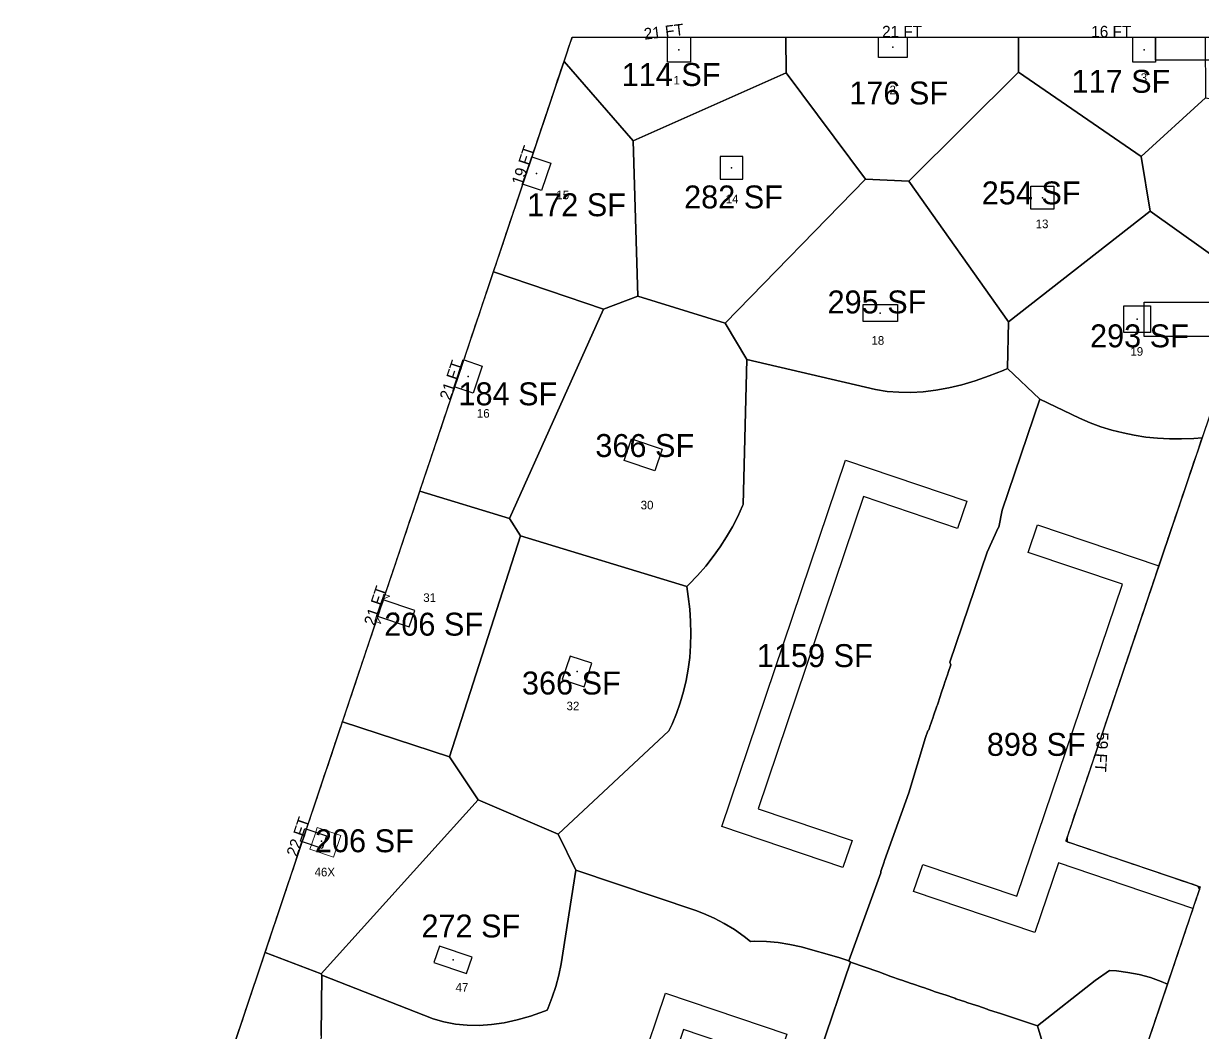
# Model space of a CAD drawing. Header units: metres. Extents: x 29 to 12657, y -13 to 49076.
# Drawn here: x 10454 to 11688, y 6675 to 7731 of the extents above; entities that cross this region are included whole.
import ezdxf
from ezdxf.enums import TextEntityAlignment as Align

# ---------------------------------------------------------------- set-up
doc = ezdxf.new("R2010")
doc.units = ezdxf.units.M
for name, color, linetype in [('BEAM', 2, 'Continuous'), ('FLOOR_3_AREA_LABELS', 3, 'Continuous'), ('FLOOR_3_BOUNDARY', 5, 'Continuous'), ('FLOOR_3_COLUMNS', 7, 'Continuous'), ('FLOOR_3_FASCADE_COLUMNS', 30, 'Continuous'), ('FLOOR_3_FASCADE_WALLS', 4, 'Continuous'), ('FLOOR_3_LARGE_TRIBUTARY', 6, 'Continuous'), ('FLOOR_3_TRIBUTARY_COL_0', 2, 'Continuous'), ('FLOOR_3_TRIBUTARY_COL_1', 2, 'Continuous'), ('FLOOR_3_TRIBUTARY_COL_11', 2, 'Continuous'), ('FLOOR_3_TRIBUTARY_COL_12', 2, 'Continuous'), ('FLOOR_3_TRIBUTARY_COL_13', 2, 'Continuous'), ('FLOOR_3_TRIBUTARY_COL_15', 2, 'Continuous'), ('FLOOR_3_TRIBUTARY_COL_16', 2, 'Continuous'), ('FLOOR_3_TRIBUTARY_COL_2', 2, 'Continuous'), ('FLOOR_3_TRIBUTARY_COL_20', 2, 'Continuous'), ('FLOOR_3_TRIBUTARY_COL_21', 2, 'Continuous'), ('FLOOR_3_TRIBUTARY_COL_22', 2, 'Continuous'), ('FLOOR_3_TRIBUTARY_COL_29', 2, 'Continuous'), ('FLOOR_3_TRIBUTARY_COL_30', 2, 'Continuous'), ('FLOOR_3_TRIBUTARY_COL_31', 2, 'Continuous'), ('FLOOR_3_TRIBUTARY_COL_6', 2, 'Continuous'), ('FLOOR_3_TRIBUTARY_COL_7', 2, 'Continuous'), ('FLOOR_3_TRIBUTARY_COL_9', 2, 'Continuous'), ('FLOOR_3_WALL_TRIBUTARY_57', 1, 'Continuous'), ('FLOOR_3_WALL_TRIBUTARY_58', 1, 'Continuous'), ('FLOOR_3_WALL_TRIBUTARY_59', 1, 'Continuous'), ('FLOOR_3_WALL_TRIBUTARY_60', 1, 'Continuous'), ('SLAB-RESIDENTIAL', 6, 'Continuous'), ('WALL', 4, 'Continuous')]:
    doc.layers.add(name, color=color, linetype=linetype)
doc.layers.add('COL-IDEN', color=171, linetype='Continuous', lineweight=30)
doc.layers.add('COLS', color=52, linetype='Continuous', lineweight=20)

msp = doc.modelspace()

# ---------------------------------------------------------------- linework, layer by layer
at = {"layer": 'BEAM'}
for points in [[(11639.2, 7692.2), (11639.2, 7716.2), (12006.2, 7716.2), (12006.2, 7692.2)], [(11627.1, 7403.1), (11627.1, 7438.9), (11994.2, 7438.9), (11994.2, 7402.9)]]:
    msp.add_lwpolyline(points, close=True, dxfattribs=at)
at = {"layer": 'COLS', "lineweight": 30}
for points in [[(11128.2, 7690.2), (11128.2, 7716.2), (11152.2, 7716.2), (11152.2, 7690.2)], [(11349.2, 7695.2), (11349.2, 7716.2), (11379.2, 7716.2), (11379.2, 7695.2)], [(11615.2, 7690.2), (11615.2, 7716.2), (11639.2, 7716.2), (11639.2, 7690.2)], [(10996.3, 7555.9), (10976.4, 7562.6), (10986, 7591.1), (11005.9, 7584.3)], [(11207.2, 7567.6), (11207.2, 7591.6), (11183.2, 7591.6), (11183.2, 7567.6)], [(11207.2, 7567.6), (11207.2, 7591.6), (11183.2, 7591.6), (11183.2, 7567.6)], [(11508.7, 7536.3), (11508.7, 7560.3), (11532.7, 7560.3), (11532.7, 7536.3)], [(11332.9, 7418.6), (11332.9, 7436.6), (11368.9, 7436.6), (11368.9, 7418.6)], [(11605.9, 7407.2), (11605.9, 7435.2), (11633.9, 7435.2), (11633.9, 7407.2)], [(10924.6, 7343.7), (10904.7, 7350.4), (10914.3, 7378.9), (10934.2, 7372.1)], [(11115, 7262.3), (11082.8, 7273.2), (11090.5, 7295.9), (11122.7, 7285)], [(10863.5, 7116.2), (10829.4, 7127.7), (10823.6, 7110.6), (10857.7, 7099.1)], [(11040.8, 7036.3), (11049.1, 7061), (11026.3, 7068.6), (11018, 7044)], [(10766.8, 6867.2), (10744, 6874.8), (10748.5, 6888.1), (10771.2, 6880.4)], [(10923.6, 6753.3), (10889.5, 6764.8), (10883.7, 6747.7), (10917.8, 6736.2)]]:
    msp.add_lwpolyline(points, close=True, dxfattribs=at)
at = {"layer": 'COLS'}
for points in [[(10829.4, 7127.7), (10831.3, 7133.4), (10837.6, 7131.2)], [(10828, 7102.8), (10821.7, 7105), (10823.6, 7110.6)], [(10759.9, 6884.3), (10761.5, 6889), (10786.1, 6880.7), (10778.4, 6857.9), (10753.8, 6866.3), (10755.4, 6871)]]:
    msp.add_lwpolyline(points, close=True, dxfattribs=at)
at = {"layer": 'FLOOR_3_BOUNDARY'}
msp.add_lwpolyline([(10454, 6004.5), (11028.3, 7716.2), (12634.2, 7716.2), (12635.1, 7338.4), (12616.2, 7338.4), (12616.2, 7345.6), (11704.3, 7345.6), (11545.1, 6874.7), (11686, 6827.1), (11532.9, 6374.4), (11392, 6422), (11249.7, 6001.2), (10454, 6004.5)], close=True, dxfattribs=at)
at = {"layer": 'FLOOR_3_COLUMNS'}
for p in [(11140.2, 7703.2), (11364.2, 7705.7), (11627.2, 7703.2), (11195.2, 7579.6), (10991.2, 7573.5), (11520.7, 7548.3), (11350.9, 7427.6), (11619.9, 7421.2), (10919.4, 7361.3), (11102.8, 7279.1), (10843.6, 7113.4), (11033.6, 7052.5), (10766.1, 6874.8), (10903.7, 6750.5)]:
    msp.add_point(p, dxfattribs=at)
at = {"layer": 'FLOOR_3_FASCADE_COLUMNS'}
for points in [[(11019, 7688.2), (11020.9, 7693.9), (11022.8, 7699.6), (11024.7, 7705.3), (11026.6, 7711), (11028.8, 7716.2), (11034.8, 7716.2), (11040.8, 7716.2), (11046.8, 7716.2), (11052.8, 7716.2), (11058.8, 7716.2), (11064.8, 7716.2), (11070.8, 7716.2), (11076.8, 7716.2), (11082.8, 7716.2), (11088.8, 7716.2), (11094.8, 7716.2), (11100.8, 7716.2), (11106.8, 7716.2), (11112.8, 7716.2), (11118.8, 7716.2), (11124.8, 7716.2), (11130.8, 7716.2), (11136.8, 7716.2), (11142.8, 7716.2), (11148.8, 7716.2), (11154.8, 7716.2), (11160.8, 7716.2), (11166.8, 7716.2), (11172.8, 7716.2), (11178.8, 7716.2), (11184.8, 7716.2), (11190.8, 7716.2), (11196.8, 7716.2), (11202.8, 7716.2), (11208.8, 7716.2), (11214.8, 7716.2), (11220.8, 7716.2), (11226.8, 7716.2), (11232.8, 7716.2), (11238.8, 7716.2), (11244.8, 7716.2), (11250.8, 7716.2)], [(11250.8, 7716.2), (11256.8, 7716.2), (11262.8, 7716.2), (11268.8, 7716.2), (11274.8, 7716.2), (11280.8, 7716.2), (11286.8, 7716.2), (11292.8, 7716.2), (11298.8, 7716.2), (11304.8, 7716.2), (11310.8, 7716.2), (11316.8, 7716.2), (11322.8, 7716.2), (11328.8, 7716.2), (11334.8, 7716.2), (11340.8, 7716.2), (11346.8, 7716.2), (11352.8, 7716.2), (11358.8, 7716.2), (11364.8, 7716.2), (11370.8, 7716.2), (11376.8, 7716.2), (11382.8, 7716.2), (11388.8, 7716.2), (11394.8, 7716.2), (11400.8, 7716.2), (11406.8, 7716.2), (11412.8, 7716.2), (11418.8, 7716.2), (11424.8, 7716.2), (11430.8, 7716.2), (11436.8, 7716.2), (11442.8, 7716.2), (11448.8, 7716.2), (11454.8, 7716.2), (11460.8, 7716.2), (11466.8, 7716.2), (11472.8, 7716.2), (11478.8, 7716.2), (11484.8, 7716.2), (11490.8, 7716.2), (11496.8, 7716.2)], [(11496.8, 7716.2), (11502.8, 7716.2), (11508.8, 7716.2), (11514.8, 7716.2), (11520.8, 7716.2), (11526.8, 7716.2), (11532.8, 7716.2), (11538.8, 7716.2), (11544.8, 7716.2), (11550.8, 7716.2), (11556.8, 7716.2), (11562.8, 7716.2), (11568.8, 7716.2), (11574.8, 7716.2), (11580.8, 7716.2), (11586.8, 7716.2), (11592.8, 7716.2), (11598.8, 7716.2), (11604.8, 7716.2), (11610.8, 7716.2), (11616.8, 7716.2), (11622.8, 7716.2), (11628.8, 7716.2), (11634.8, 7716.2), (11640.8, 7716.2), (11646.8, 7716.2), (11652.8, 7716.2), (11658.8, 7716.2), (11664.8, 7716.2), (11670.8, 7716.2), (11676.8, 7716.2), (11682.8, 7716.2), (11688.8, 7716.2)], [(10946.4, 7472.1), (10948.3, 7477.8), (10950.2, 7483.4), (10952.2, 7489.1), (10954.1, 7494.8), (10956, 7500.5), (10957.9, 7506.2), (10959.8, 7511.9), (10961.7, 7517.6), (10963.6, 7523.3), (10965.5, 7529), (10967.4, 7534.6), (10969.3, 7540.3), (10971.2, 7546), (10973.1, 7551.7), (10975.1, 7557.4), (10977, 7563.1), (10978.9, 7568.8), (10980.8, 7574.5), (10982.7, 7580.2), (10984.6, 7585.8), (10986.5, 7591.5), (10988.4, 7597.2), (10990.3, 7602.9), (10992.2, 7608.6), (10994.1, 7614.3), (10996.1, 7620), (10998, 7625.7), (10999.9, 7631.3), (11001.8, 7637), (11003.7, 7642.7), (11005.6, 7648.4), (11007.5, 7654.1), (11009.4, 7659.8), (11011.3, 7665.5), (11013.2, 7671.2), (11015.1, 7676.9), (11017, 7682.5), (11019, 7688.2)], [(10868.2, 7238.8), (10870.1, 7244.5), (10872, 7250.2), (10873.9, 7255.9), (10875.8, 7261.6), (10877.7, 7267.3), (10879.6, 7273), (10881.5, 7278.7), (10883.5, 7284.4), (10885.4, 7290), (10887.3, 7295.7), (10889.2, 7301.4), (10891.1, 7307.1), (10893, 7312.8), (10894.9, 7318.5), (10896.8, 7324.2), (10898.7, 7329.9), (10900.6, 7335.6), (10902.5, 7341.2), (10904.4, 7346.9), (10906.4, 7352.6), (10908.3, 7358.3), (10910.2, 7364), (10912.1, 7369.7), (10914, 7375.4), (10915.9, 7381.1), (10917.8, 7386.7), (10919.7, 7392.4), (10921.6, 7398.1), (10923.5, 7403.8), (10925.4, 7409.5), (10927.3, 7415.2), (10929.3, 7420.9), (10931.2, 7426.6), (10933.1, 7432.3), (10935, 7437.9), (10936.9, 7443.6), (10938.8, 7449.3), (10940.7, 7455), (10942.6, 7460.7), (10944.5, 7466.4), (10946.4, 7472.1)], [(10788, 6999.9), (10789.9, 7005.6), (10791.8, 7011.3), (10793.8, 7017), (10795.7, 7022.7), (10797.6, 7028.4), (10799.5, 7034.1), (10801.4, 7039.8), (10803.3, 7045.4), (10805.2, 7051.1), (10807.1, 7056.8), (10809, 7062.5), (10810.9, 7068.2), (10812.8, 7073.9), (10814.7, 7079.6), (10816.7, 7085.3), (10818.6, 7090.9), (10820.5, 7096.6), (10822.4, 7102.3), (10824.3, 7108), (10826.2, 7113.7), (10828.1, 7119.4), (10830, 7125.1), (10831.9, 7130.8), (10833.8, 7136.5), (10835.7, 7142.1), (10837.6, 7147.8), (10839.6, 7153.5), (10841.5, 7159.2), (10843.4, 7164.9), (10845.3, 7170.6), (10847.2, 7176.3), (10849.1, 7182), (10851, 7187.7), (10852.9, 7193.3), (10854.8, 7199), (10856.7, 7204.7), (10858.6, 7210.4), (10860.5, 7216.1), (10862.5, 7221.8), (10864.4, 7227.5), (10866.3, 7233.2), (10868.2, 7238.8)], [(10706, 6755.3), (10707.9, 6761), (10709.8, 6766.7), (10711.7, 6772.4), (10713.6, 6778.1), (10715.5, 6783.8), (10717.4, 6789.5), (10719.3, 6795.2), (10721.2, 6800.8), (10723.1, 6806.5), (10725, 6812.2), (10727, 6817.9), (10728.9, 6823.6), (10730.8, 6829.3), (10732.7, 6835), (10734.6, 6840.7), (10736.5, 6846.3), (10738.4, 6852), (10740.3, 6857.7), (10742.2, 6863.4), (10744.1, 6869.1), (10746, 6874.8), (10748, 6880.5), (10749.9, 6886.2), (10751.8, 6891.9), (10753.7, 6897.5), (10755.6, 6903.2), (10757.5, 6908.9), (10759.4, 6914.6), (10761.3, 6920.3), (10763.2, 6926), (10765.1, 6931.7), (10767, 6937.4), (10768.9, 6943.1), (10770.9, 6948.7), (10772.8, 6954.4), (10774.7, 6960.1), (10776.6, 6965.8), (10778.5, 6971.5), (10780.4, 6977.2), (10782.3, 6982.9), (10784.2, 6988.6), (10786.1, 6994.2), (10788, 6999.9)], [(10677.3, 6670), (10679.2, 6675.7), (10681.2, 6681.4), (10683.1, 6687.1), (10685, 6692.8), (10686.9, 6698.5), (10688.8, 6704.1), (10690.7, 6709.8), (10692.6, 6715.5), (10694.5, 6721.2), (10696.4, 6726.9), (10698.3, 6732.6), (10700.2, 6738.3), (10702.1, 6744), (10704.1, 6749.6), (10706, 6755.3)], [(11652.4, 6727.7), (11650.5, 6722), (11648.5, 6716.3), (11646.6, 6710.7), (11644.7, 6705), (11642.8, 6699.3), (11640.9, 6693.6), (11638.9, 6687.9), (11637, 6682.2), (11635.1, 6676.6), (11633.2, 6670.9)]]:
    msp.add_lwpolyline(points, dxfattribs=at)
at = {"layer": 'FLOOR_3_FASCADE_WALLS'}
msp.add_lwpolyline([(11688.6, 7299.5), (11686.7, 7293.8), (11684.8, 7288.1), (11682.9, 7282.4), (11681, 7276.7), (11679, 7271), (11677.1, 7265.4), (11675.2, 7259.7), (11673.3, 7254), (11671.4, 7248.3), (11669.4, 7242.6), (11667.5, 7236.9), (11665.6, 7231.3), (11663.7, 7225.6), (11661.7, 7219.9), (11659.8, 7214.2), (11657.9, 7208.5), (11656, 7202.8), (11654.1, 7197.1), (11652.1, 7191.5), (11650.2, 7185.8), (11648.3, 7180.1), (11646.4, 7174.4), (11644.5, 7168.7), (11642.5, 7163), (11640.6, 7157.4), (11638.7, 7151.7), (11636.8, 7146), (11634.8, 7140.3), (11632.9, 7134.6), (11631, 7128.9), (11629.1, 7123.3), (11627.2, 7117.6), (11625.2, 7111.9), (11623.3, 7106.2), (11621.4, 7100.5), (11619.5, 7094.8), (11617.5, 7089.2), (11615.6, 7083.5), (11613.7, 7077.8), (11611.8, 7072.1), (11609.9, 7066.4), (11607.9, 7060.7), (11606, 7055), (11604.1, 7049.4), (11602.2, 7043.7), (11600.3, 7038), (11598.3, 7032.3), (11596.4, 7026.6), (11594.5, 7020.9), (11592.6, 7015.3), (11590.6, 7009.6), (11588.7, 7003.9), (11586.8, 6998.2), (11584.9, 6992.5), (11583, 6986.8), (11581, 6981.2), (11579.1, 6975.5), (11577.2, 6969.8), (11575.3, 6964.1), (11573.4, 6958.4), (11571.4, 6952.7), (11569.5, 6947.1), (11567.6, 6941.4), (11565.7, 6935.7), (11563.7, 6930), (11561.8, 6924.3), (11559.9, 6918.6), (11558, 6912.9), (11556.1, 6907.3), (11554.1, 6901.6), (11552.2, 6895.9), (11550.3, 6890.2), (11548.4, 6884.5), (11546.5, 6878.8), (11546.6, 6874.2), (11552.3, 6872.3), (11558, 6870.4), (11563.7, 6868.4), (11569.4, 6866.5), (11575, 6864.6), (11580.7, 6862.7), (11586.4, 6860.7), (11592.1, 6858.8), (11597.8, 6856.9), (11603.5, 6855), (11609.1, 6853.1), (11614.8, 6851.1), (11620.5, 6849.2), (11626.2, 6847.3), (11631.9, 6845.4), (11637.6, 6843.4), (11643.3, 6841.5), (11648.9, 6839.6), (11654.6, 6837.7), (11660.3, 6835.8), (11666, 6833.8), (11671.7, 6831.9), (11677.4, 6830), (11683, 6828.1), (11685.1, 6824.3), (11683.1, 6818.7), (11681.2, 6813), (11679.3, 6807.3), (11677.4, 6801.6), (11675.4, 6795.9), (11673.5, 6790.2), (11671.6, 6784.6), (11669.7, 6778.9), (11667.8, 6773.2), (11665.8, 6767.5), (11663.9, 6761.8), (11662, 6756.1), (11660.1, 6750.4), (11658.2, 6744.8), (11656.2, 6739.1), (11654.3, 6733.4), (11652.4, 6727.7)], dxfattribs=at)
at = {"layer": 'FLOOR_3_LARGE_TRIBUTARY'}
for points in [[(11252.5, 7679.1), (11092.2, 7607.8), (11019.9, 7691), (11028.3, 7716.2), (11252.1, 7716.2), (11252.5, 7679.1)], [(11495.5, 7679.7), (11380.7, 7565.5), (11335.6, 7567.7), (11252.5, 7679.1), (11252.1, 7716.2), (11495.8, 7716.2), (11495.5, 7679.7)], [(11691.6, 7652.8), (11624.1, 7591.3), (11495.5, 7679.7), (11495.8, 7716.2), (11691.1, 7716.2), (11691.6, 7652.8)], [(11092.2, 7607.8), (11097.1, 7445.3), (11061.1, 7431.6), (10945.9, 7470.6), (11019.9, 7691), (11092.2, 7607.8)], [(11092.2, 7607.8), (11252.5, 7679.1), (11335.6, 7567.7), (11188.6, 7417.1), (11097.1, 7445.3), (11092.2, 7607.8)], [(11380.7, 7565.5), (11495.5, 7679.7), (11624.1, 7591.3), (11633.6, 7534.1), (11485.2, 7418.3), (11380.7, 7565.5)], [(11624.1, 7591.3), (11691.6, 7652.8), (11866.2, 7624.6), (11864.1, 7546.5), (11742.9, 7456.3), (11633.6, 7534.1), (11624.1, 7591.3)], [(11358, 7345.6), (11346, 7347.5), (11211.4, 7379.1), (11188.6, 7417.1), (11335.6, 7567.7), (11380.7, 7565.5), (11485.2, 7418.3), (11484.1, 7369.7), (11479.5, 7367.6), (11464.8, 7361.7), (11450.4, 7356.7), (11436.3, 7352.5), (11422.6, 7349.2), (11409.1, 7346.7), (11395.9, 7345.1), (11383, 7344.4), (11370.3, 7344.6), (11358, 7345.6)], [(11484.1, 7369.7), (11485.2, 7418.3), (11633.6, 7534.1), (11742.9, 7456.3), (11739.1, 7345.6), (11704.3, 7345.6), (11687.8, 7297), (11679.1, 7296.3), (11666.3, 7295.8), (11653.7, 7295.9), (11641.2, 7296.6), (11629, 7297.8), (11616.9, 7299.7), (11605.1, 7302.1), (11593.4, 7305), (11582, 7308.6), (11570.7, 7312.7), (11559.6, 7317.4), (11517.9, 7337.6), (11484.1, 7369.7)], [(11061.1, 7431.6), (10962.8, 7212.5), (10869, 7241.2), (10945.9, 7470.6), (11061.1, 7431.6)], [(10962.8, 7212.5), (11061.1, 7431.6), (11097.1, 7445.3), (11188.6, 7417.1), (11211.4, 7379.1), (11207.5, 7227.3), (11206.8, 7225.7), (11201.9, 7214.7), (11196.3, 7203.9), (11190.1, 7193.3), (11183.4, 7182.9), (11176.1, 7172.8), (11168.2, 7162.8), (11159.7, 7153), (11150.6, 7143.4), (11148.4, 7141.3), (10974.3, 7194.5), (10962.8, 7212.5)], [(11219.4, 6770), (11215.1, 6769.8), (11208.4, 6775.1), (11198.2, 6782.2), (11187.6, 6788.6), (11176.9, 6794.2), (11165.9, 6799.1), (11157.9, 6802.1), (11032.3, 6844.5), (11013.6, 6882.1), (11129.7, 6990.3), (11133, 6997.3), (11137.6, 7008.4), (11141.6, 7019.7), (11144.9, 7031.3), (11147.7, 7043), (11149.8, 7055), (11151.4, 7067.1), (11152.3, 7079.5), (11152.6, 7092), (11152.4, 7104.8), (11151.5, 7117.7), (11150, 7130.9), (11148.4, 7141.3), (11150.6, 7143.4), (11159.7, 7153), (11168.2, 7162.8), (11176.1, 7172.8), (11183.4, 7182.9), (11190.1, 7193.3), (11196.3, 7203.9), (11201.9, 7214.7), (11206.8, 7225.7), (11207.5, 7227.3), (11211.4, 7379.1), (11346, 7347.5), (11358, 7345.6), (11370.3, 7344.6), (11383, 7344.4), (11395.9, 7345.1), (11409.1, 7346.7), (11422.6, 7349.2), (11436.3, 7352.5), (11450.4, 7356.7), (11464.8, 7361.7), (11479.5, 7367.6), (11484.1, 7369.7), (11517.9, 7337.6), (11478.5, 7221.2), (11475, 7203.5), (11474.5, 7202.8), (11462.8, 7177.3), (11423.8, 7062.2), (11424.8, 7059.2), (11422.2, 7051.5), (11421.8, 7050.1), (11418.3, 7040.2), (11417.9, 7038.7), (11414.5, 7028.8), (11414.1, 7027.4), (11410.7, 7017.4), (11410.2, 7016), (11406.8, 7006.1), (11406.4, 7004.6), (11403, 6994.7), (11402.5, 6993.3), (11401.8, 6991.2), (11400.7, 6990.4), (11398.4, 6983.3), (11381, 6925.4), (11355.5, 6854.5), (11355.2, 6853), (11351.7, 6843.2), (11351.4, 6841.7), (11318.2, 6749.4), (11307.7, 6753), (11268.1, 6764.3), (11256.3, 6766.8), (11244.2, 6768.6), (11231.9, 6769.7), (11219.4, 6770)], [(11453, 6702.3), (11451.6, 6702.8), (11441.6, 6706.1), (11440.2, 6706.6), (11430.2, 6709.9), (11428.9, 6710.5), (11418.9, 6713.8), (11417.5, 6714.3), (11407.5, 6717.6), (11406.1, 6718.2), (11396.1, 6721.5), (11394.8, 6722), (11384.8, 6725.3), (11383.4, 6725.9), (11373.4, 6729.2), (11372, 6729.7), (11362, 6733), (11349.3, 6738.1), (11319.7, 6748.1), (11318.2, 6749.4), (11351.4, 6841.7), (11351.7, 6843.2), (11355.2, 6853), (11355.5, 6854.5), (11381, 6925.4), (11398.4, 6983.3), (11400.7, 6990.4), (11401.8, 6991.2), (11402.5, 6993.3), (11403, 6994.7), (11406.4, 7004.6), (11406.8, 7006.1), (11410.2, 7016), (11410.7, 7017.4), (11414.1, 7027.4), (11414.5, 7028.8), (11417.9, 7038.7), (11418.3, 7040.2), (11421.8, 7050.1), (11422.2, 7051.5), (11424.8, 7059.2), (11423.8, 7062.2), (11462.8, 7177.3), (11474.5, 7202.8), (11475, 7203.5), (11478.5, 7221.2), (11517.9, 7337.6), (11559.6, 7317.4), (11570.7, 7312.7), (11582, 7308.6), (11593.4, 7305), (11605.1, 7302.1), (11616.9, 7299.7), (11629, 7297.8), (11641.2, 7296.6), (11653.7, 7295.9), (11666.3, 7295.8), (11679.1, 7296.3), (11687.8, 7297), (11640.9, 7158.3), (11637.3, 7147.7), (11633.5, 7136.3), (11629.7, 7125), (11625.8, 7113.6), (11622, 7102.2), (11618.1, 7090.9), (11614.3, 7079.5), (11610.4, 7068.1), (11606.6, 7056.8), (11602.8, 7045.4), (11598.9, 7034), (11595.1, 7022.7), (11591.2, 7011.3), (11587.4, 6999.9), (11583.5, 6988.6), (11579.7, 6977.2), (11575.9, 6965.8), (11572, 6954.5), (11568.2, 6943.1), (11564.3, 6931.7), (11560.5, 6920.3), (11556.6, 6909), (11552.8, 6897.6), (11549, 6886.2), (11545.2, 6875), (11545.1, 6874.7), (11556.3, 6870.9), (11567.6, 6867.1), (11579, 6863.2), (11590.4, 6859.4), (11601.7, 6855.6), (11613.1, 6851.7), (11624.5, 6847.9), (11635.8, 6844), (11647.2, 6840.2), (11658.6, 6836.3), (11670, 6832.5), (11680.9, 6828.8), (11686, 6827.1), (11683.7, 6820.4), (11680, 6809.5), (11651.5, 6725.1), (11645, 6727.9), (11633.7, 6732), (11622.1, 6735.2), (11610.2, 6737.5), (11598.1, 6739.1), (11591, 6739.5), (11575.8, 6728.9), (11515.6, 6681.4), (11475.7, 6694.6), (11474.3, 6695.1), (11464.3, 6698.4), (11463, 6699), (11453, 6702.3)], [(10962.8, 7212.5), (10974.3, 7194.5), (10900.1, 6963.2), (10787.9, 6999.6), (10869, 7241.2), (10962.8, 7212.5)], [(10930.1, 6918), (10900.1, 6963.2), (10974.3, 7194.5), (11148.4, 7141.3), (11150, 7130.9), (11151.5, 7117.7), (11152.4, 7104.8), (11152.6, 7092), (11152.3, 7079.5), (11151.4, 7067.1), (11149.8, 7055), (11147.7, 7043), (11144.9, 7031.3), (11141.6, 7019.7), (11137.6, 7008.4), (11133, 6997.3), (11129.7, 6990.3), (11013.6, 6882.1), (10930.1, 6918)], [(10900.1, 6963.2), (10930.1, 6918), (10765.6, 6735.9), (10706.9, 6758.1), (10787.9, 6999.6), (10900.1, 6963.2)], [(11013.6, 6882.1), (11032.3, 6844.5), (11016.9, 6746.3), (11014.4, 6734.4), (11011.3, 6722.8), (11007.6, 6711.4), (11003.2, 6700.2), (11002.2, 6698), (10999.3, 6696.8), (10984.9, 6691.7), (10970.9, 6687.7), (10957.2, 6684.7), (10943.9, 6682.8), (10930.9, 6681.9), (10918.3, 6682.1), (10906.1, 6683.3), (10894.2, 6685.6), (10882.7, 6688.9), (10766.4, 6734.5), (10765.6, 6735.9), (10930.1, 6918), (11013.6, 6882.1)], [(10765.6, 6735.9), (10766.4, 6734.5), (10765.7, 6671.4), (10764.3, 6649.7), (10745, 6503.6), (10707.9, 6487.3), (10626, 6516.9), (10706.9, 6758.1), (10765.6, 6735.9)], [(11567, 6527.5), (11561.6, 6538.9), (11555.4, 6553.7), (11543, 6588.6), (11515.6, 6681.4), (11575.8, 6728.9), (11591, 6739.5), (11598.1, 6739.1), (11610.2, 6737.5), (11622.1, 6735.2), (11633.7, 6732), (11645, 6727.9), (11651.5, 6725.1), (11583, 6522.5), (11569.8, 6526.5), (11567, 6527.5)]]:
    msp.add_lwpolyline(points, close=True, dxfattribs=at)
for points in [[(10765.7, 6671.4), (10766.4, 6734.5), (10882.7, 6688.9), (10894.2, 6685.6), (10906.1, 6683.3), (10918.3, 6682.1), (10930.9, 6681.9), (10943.9, 6682.8), (10957.2, 6684.7), (10970.9, 6687.7), (10984.9, 6691.7), (10999.3, 6696.8), (11002.2, 6698), (11003.2, 6700.2), (11007.6, 6711.4), (11011.3, 6722.8), (11014.4, 6734.4), (11016.9, 6746.3), (11032.3, 6844.5), (11157.9, 6802.1), (11165.9, 6799.1), (11176.9, 6794.2), (11187.6, 6788.6), (11198.2, 6782.2), (11208.4, 6775.1), (11215.1, 6769.8), (11219.4, 6770), (11231.9, 6769.7), (11244.2, 6768.6), (11256.3, 6766.8), (11268.1, 6764.3), (11307.7, 6753), (11318.2, 6749.4), (11319.7, 6748.1), (11288.1, 6654.8)], [(11288.1, 6654.8), (11319.7, 6748.1), (11349.3, 6738.1), (11362, 6733), (11372, 6729.7), (11373.4, 6729.2), (11383.4, 6725.9), (11384.8, 6725.3), (11394.8, 6722), (11396.1, 6721.5), (11406.1, 6718.2), (11407.5, 6717.6), (11417.5, 6714.3), (11418.9, 6713.8), (11428.9, 6710.5), (11430.2, 6709.9), (11440.2, 6706.6), (11441.6, 6706.1), (11451.6, 6702.8), (11453, 6702.3), (11463, 6699), (11464.3, 6698.4), (11474.3, 6695.1), (11475.7, 6694.6), (11515.6, 6681.4), (11543, 6588.6)]]:
    msp.add_lwpolyline(points, dxfattribs=at)
at = {"layer": 'FLOOR_3_TRIBUTARY_COL_0'}
msp.add_lwpolyline([(10900.1, 6963.2), (10930.1, 6918), (10765.6, 6735.9), (10706.9, 6758.1), (10787.9, 6999.6), (10900.1, 6963.2)], close=True, dxfattribs=at)
at = {"layer": 'FLOOR_3_TRIBUTARY_COL_1'}
msp.add_lwpolyline([(11092.2, 7607.8), (11252.5, 7679.1), (11335.6, 7567.7), (11188.6, 7417.1), (11097.1, 7445.3), (11092.2, 7607.8)], close=True, dxfattribs=at)
at = {"layer": 'FLOOR_3_TRIBUTARY_COL_11'}
msp.add_lwpolyline([(10765.6, 6735.9), (10766.4, 6734.5), (10765.7, 6671.4), (10764.3, 6649.7), (10745, 6503.6), (10707.9, 6487.3), (10626, 6516.9), (10706.9, 6758.1), (10765.6, 6735.9)], close=True, dxfattribs=at)
at = {"layer": 'FLOOR_3_TRIBUTARY_COL_12'}
msp.add_lwpolyline([(11061.1, 7431.6), (10962.8, 7212.5), (10869, 7241.2), (10945.9, 7470.6), (11061.1, 7431.6)], close=True, dxfattribs=at)
at = {"layer": 'FLOOR_3_TRIBUTARY_COL_13'}
msp.add_lwpolyline([(10930.1, 6918), (10900.1, 6963.2), (10974.3, 7194.5), (11148.4, 7141.3), (11150, 7130.9), (11151.5, 7117.7), (11152.4, 7104.8), (11152.6, 7092), (11152.3, 7079.5), (11151.4, 7067.1), (11149.8, 7055), (11147.7, 7043), (11144.9, 7031.3), (11141.6, 7019.7), (11137.6, 7008.4), (11133, 6997.3), (11129.7, 6990.3), (11013.6, 6882.1), (10930.1, 6918)], close=True, dxfattribs=at)
at = {"layer": 'FLOOR_3_TRIBUTARY_COL_15'}
msp.add_lwpolyline([(11092.2, 7607.8), (11097.1, 7445.3), (11061.1, 7431.6), (10945.9, 7470.6), (11019.9, 7691), (11092.2, 7607.8)], close=True, dxfattribs=at)
at = {"layer": 'FLOOR_3_TRIBUTARY_COL_16'}
msp.add_lwpolyline([(11252.5, 7679.1), (11092.2, 7607.8), (11019.9, 7691), (11028.3, 7716.2), (11252.1, 7716.2), (11252.5, 7679.1)], close=True, dxfattribs=at)
at = {"layer": 'FLOOR_3_TRIBUTARY_COL_2'}
msp.add_lwpolyline([(10962.8, 7212.5), (10974.3, 7194.5), (10900.1, 6963.2), (10787.9, 6999.6), (10869, 7241.2), (10962.8, 7212.5)], close=True, dxfattribs=at)
at = {"layer": 'FLOOR_3_TRIBUTARY_COL_20'}
msp.add_lwpolyline([(11495.5, 7679.7), (11380.7, 7565.5), (11335.6, 7567.7), (11252.5, 7679.1), (11252.1, 7716.2), (11495.8, 7716.2), (11495.5, 7679.7)], close=True, dxfattribs=at)
at = {"layer": 'FLOOR_3_TRIBUTARY_COL_21'}
msp.add_lwpolyline([(11691.6, 7652.8), (11624.1, 7591.3), (11495.5, 7679.7), (11495.8, 7716.2), (11691.1, 7716.2), (11691.6, 7652.8)], close=True, dxfattribs=at)
at = {"layer": 'FLOOR_3_TRIBUTARY_COL_22'}
msp.add_lwpolyline([(11484.1, 7369.7), (11485.2, 7418.3), (11633.6, 7534.1), (11742.9, 7456.3), (11739.1, 7345.6), (11704.3, 7345.6), (11687.8, 7297), (11679.1, 7296.3), (11666.3, 7295.8), (11653.7, 7295.9), (11641.2, 7296.6), (11629, 7297.8), (11616.9, 7299.7), (11605.1, 7302.1), (11593.4, 7305), (11582, 7308.6), (11570.7, 7312.7), (11559.6, 7317.4), (11517.9, 7337.6), (11484.1, 7369.7)], close=True, dxfattribs=at)
at = {"layer": 'FLOOR_3_TRIBUTARY_COL_29'}
msp.add_lwpolyline([(11567, 6527.5), (11561.6, 6538.9), (11555.4, 6553.7), (11543, 6588.6), (11515.6, 6681.4), (11575.8, 6728.9), (11591, 6739.5), (11598.1, 6739.1), (11610.2, 6737.5), (11622.1, 6735.2), (11633.7, 6732), (11645, 6727.9), (11651.5, 6725.1), (11583, 6522.5), (11569.8, 6526.5), (11567, 6527.5)], close=True, dxfattribs=at)
at = {"layer": 'FLOOR_3_TRIBUTARY_COL_30'}
msp.add_lwpolyline([(11380.7, 7565.5), (11495.5, 7679.7), (11624.1, 7591.3), (11633.6, 7534.1), (11485.2, 7418.3), (11380.7, 7565.5)], close=True, dxfattribs=at)
at = {"layer": 'FLOOR_3_TRIBUTARY_COL_31'}
msp.add_lwpolyline([(11358, 7345.6), (11346, 7347.5), (11211.4, 7379.1), (11188.6, 7417.1), (11335.6, 7567.7), (11380.7, 7565.5), (11485.2, 7418.3), (11484.1, 7369.7), (11479.5, 7367.6), (11464.8, 7361.7), (11450.4, 7356.7), (11436.3, 7352.5), (11422.6, 7349.2), (11409.1, 7346.7), (11395.9, 7345.1), (11383, 7344.4), (11370.3, 7344.6), (11358, 7345.6)], close=True, dxfattribs=at)
at = {"layer": 'FLOOR_3_TRIBUTARY_COL_6'}
msp.add_lwpolyline([(11624.1, 7591.3), (11691.6, 7652.8), (11866.2, 7624.6), (11864.1, 7546.5), (11742.9, 7456.3), (11633.6, 7534.1), (11624.1, 7591.3)], close=True, dxfattribs=at)
at = {"layer": 'FLOOR_3_TRIBUTARY_COL_7'}
msp.add_lwpolyline([(11013.6, 6882.1), (11032.3, 6844.5), (11016.9, 6746.3), (11014.4, 6734.4), (11011.3, 6722.8), (11007.6, 6711.4), (11003.2, 6700.2), (11002.2, 6698), (10999.3, 6696.8), (10984.9, 6691.7), (10970.9, 6687.7), (10957.2, 6684.7), (10943.9, 6682.8), (10930.9, 6681.9), (10918.3, 6682.1), (10906.1, 6683.3), (10894.2, 6685.6), (10882.7, 6688.9), (10766.4, 6734.5), (10765.6, 6735.9), (10930.1, 6918), (11013.6, 6882.1)], close=True, dxfattribs=at)
at = {"layer": 'FLOOR_3_TRIBUTARY_COL_9'}
msp.add_lwpolyline([(10962.8, 7212.5), (11061.1, 7431.6), (11097.1, 7445.3), (11188.6, 7417.1), (11211.4, 7379.1), (11207.5, 7227.3), (11206.8, 7225.7), (11201.9, 7214.7), (11196.3, 7203.9), (11190.1, 7193.3), (11183.4, 7182.9), (11176.1, 7172.8), (11168.2, 7162.8), (11159.7, 7153), (11150.6, 7143.4), (11148.4, 7141.3), (10974.3, 7194.5), (10962.8, 7212.5)], close=True, dxfattribs=at)
at = {"layer": 'FLOOR_3_WALL_TRIBUTARY_57'}
msp.add_lwpolyline([(11453, 6702.3), (11451.6, 6702.8), (11441.6, 6706.1), (11440.2, 6706.6), (11430.2, 6709.9), (11428.9, 6710.5), (11418.9, 6713.8), (11417.5, 6714.3), (11407.5, 6717.6), (11406.1, 6718.2), (11396.1, 6721.5), (11394.8, 6722), (11384.8, 6725.3), (11383.4, 6725.9), (11373.4, 6729.2), (11372, 6729.7), (11362, 6733), (11349.3, 6738.1), (11319.7, 6748.1), (11318.2, 6749.4), (11351.4, 6841.7), (11351.7, 6843.2), (11355.2, 6853), (11355.5, 6854.5), (11381, 6925.4), (11398.4, 6983.3), (11400.7, 6990.4), (11401.8, 6991.2), (11402.5, 6993.3), (11403, 6994.7), (11406.4, 7004.6), (11406.8, 7006.1), (11410.2, 7016), (11410.7, 7017.4), (11414.1, 7027.4), (11414.5, 7028.8), (11417.9, 7038.7), (11418.3, 7040.2), (11421.8, 7050.1), (11422.2, 7051.5), (11424.8, 7059.2), (11423.8, 7062.2), (11462.8, 7177.3), (11474.5, 7202.8), (11475, 7203.5), (11478.5, 7221.2), (11517.9, 7337.6), (11559.6, 7317.4), (11570.7, 7312.7), (11582, 7308.6), (11593.4, 7305), (11605.1, 7302.1), (11616.9, 7299.7), (11629, 7297.8), (11641.2, 7296.6), (11653.7, 7295.9), (11666.3, 7295.8), (11679.1, 7296.3), (11687.8, 7297), (11640.9, 7158.3), (11637.3, 7147.7), (11633.5, 7136.3), (11629.7, 7125), (11625.8, 7113.6), (11622, 7102.2), (11618.1, 7090.9), (11614.3, 7079.5), (11610.4, 7068.1), (11606.6, 7056.8), (11602.8, 7045.4), (11598.9, 7034), (11595.1, 7022.7), (11591.2, 7011.3), (11587.4, 6999.9), (11583.5, 6988.6), (11579.7, 6977.2), (11575.9, 6965.8), (11572, 6954.5), (11568.2, 6943.1), (11564.3, 6931.7), (11560.5, 6920.3), (11556.6, 6909), (11552.8, 6897.6), (11549, 6886.2), (11545.2, 6875), (11545.1, 6874.7), (11556.3, 6870.9), (11567.6, 6867.1), (11579, 6863.2), (11590.4, 6859.4), (11601.7, 6855.6), (11613.1, 6851.7), (11624.5, 6847.9), (11635.8, 6844), (11647.2, 6840.2), (11658.6, 6836.3), (11670, 6832.5), (11680.9, 6828.8), (11686, 6827.1), (11683.7, 6820.4), (11680, 6809.5), (11651.5, 6725.1), (11645, 6727.9), (11633.7, 6732), (11622.1, 6735.2), (11610.2, 6737.5), (11598.1, 6739.1), (11591, 6739.5), (11575.8, 6728.9), (11515.6, 6681.4), (11475.7, 6694.6), (11474.3, 6695.1), (11464.3, 6698.4), (11463, 6699), (11453, 6702.3)], close=True, dxfattribs=at)
at = {"layer": 'FLOOR_3_WALL_TRIBUTARY_58'}
msp.add_lwpolyline([(11219.4, 6770), (11215.1, 6769.8), (11208.4, 6775.1), (11198.2, 6782.2), (11187.6, 6788.6), (11176.9, 6794.2), (11165.9, 6799.1), (11157.9, 6802.1), (11032.3, 6844.5), (11013.6, 6882.1), (11129.7, 6990.3), (11133, 6997.3), (11137.6, 7008.4), (11141.6, 7019.7), (11144.9, 7031.3), (11147.7, 7043), (11149.8, 7055), (11151.4, 7067.1), (11152.3, 7079.5), (11152.6, 7092), (11152.4, 7104.8), (11151.5, 7117.7), (11150, 7130.9), (11148.4, 7141.3), (11150.6, 7143.4), (11159.7, 7153), (11168.2, 7162.8), (11176.1, 7172.8), (11183.4, 7182.9), (11190.1, 7193.3), (11196.3, 7203.9), (11201.9, 7214.7), (11206.8, 7225.7), (11207.5, 7227.3), (11211.4, 7379.1), (11346, 7347.5), (11358, 7345.6), (11370.3, 7344.6), (11383, 7344.4), (11395.9, 7345.1), (11409.1, 7346.7), (11422.6, 7349.2), (11436.3, 7352.5), (11450.4, 7356.7), (11464.8, 7361.7), (11479.5, 7367.6), (11484.1, 7369.7), (11517.9, 7337.6), (11478.5, 7221.2), (11475, 7203.5), (11474.5, 7202.8), (11462.8, 7177.3), (11423.8, 7062.2), (11424.8, 7059.2), (11422.2, 7051.5), (11421.8, 7050.1), (11418.3, 7040.2), (11417.9, 7038.7), (11414.5, 7028.8), (11414.1, 7027.4), (11410.7, 7017.4), (11410.2, 7016), (11406.8, 7006.1), (11406.4, 7004.6), (11403, 6994.7), (11402.5, 6993.3), (11401.8, 6991.2), (11400.7, 6990.4), (11398.4, 6983.3), (11381, 6925.4), (11355.5, 6854.5), (11355.2, 6853), (11351.7, 6843.2), (11351.4, 6841.7), (11318.2, 6749.4), (11307.7, 6753), (11268.1, 6764.3), (11256.3, 6766.8), (11244.2, 6768.6), (11231.9, 6769.7), (11219.4, 6770)], close=True, dxfattribs=at)
at = {"layer": 'FLOOR_3_WALL_TRIBUTARY_59'}
msp.add_lwpolyline([(11288.1, 6654.8), (11319.7, 6748.1), (11349.3, 6738.1), (11362, 6733), (11372, 6729.7), (11373.4, 6729.2), (11383.4, 6725.9), (11384.8, 6725.3), (11394.8, 6722), (11396.1, 6721.5), (11406.1, 6718.2), (11407.5, 6717.6), (11417.5, 6714.3), (11418.9, 6713.8), (11428.9, 6710.5), (11430.2, 6709.9), (11440.2, 6706.6), (11441.6, 6706.1), (11451.6, 6702.8), (11453, 6702.3), (11463, 6699), (11464.3, 6698.4), (11474.3, 6695.1), (11475.7, 6694.6), (11515.6, 6681.4), (11543, 6588.6)], dxfattribs=at)
at = {"layer": 'FLOOR_3_WALL_TRIBUTARY_60'}
msp.add_lwpolyline([(10765.7, 6671.4), (10766.4, 6734.5), (10882.7, 6688.9), (10894.2, 6685.6), (10906.1, 6683.3), (10918.3, 6682.1), (10930.9, 6681.9), (10943.9, 6682.8), (10957.2, 6684.7), (10970.9, 6687.7), (10984.9, 6691.7), (10999.3, 6696.8), (11002.2, 6698), (11003.2, 6700.2), (11007.6, 6711.4), (11011.3, 6722.8), (11014.4, 6734.4), (11016.9, 6746.3), (11032.3, 6844.5), (11157.9, 6802.1), (11165.9, 6799.1), (11176.9, 6794.2), (11187.6, 6788.6), (11198.2, 6782.2), (11208.4, 6775.1), (11215.1, 6769.8), (11219.4, 6770), (11231.9, 6769.7), (11244.2, 6768.6), (11256.3, 6766.8), (11268.1, 6764.3), (11307.7, 6753), (11318.2, 6749.4), (11319.7, 6748.1), (11288.1, 6654.8)], dxfattribs=at)
at = {"layer": 'SLAB-RESIDENTIAL'}
msp.add_lwpolyline([(10454, 6004.5), (11028.3, 7716.2), (12634.2, 7716.2), (12635.1, 7338.4), (12616.2, 7338.4), (12616.2, 7345.6), (11704.3, 7345.6), (11545.1, 6874.7), (11686, 6827.1), (11532.9, 6374.4), (11392, 6422), (11249.7, 6001.2)], close=True, dxfattribs=at)
at = {"layer": 'WALL'}
for points in [[(11314.7, 7273.7), (11441.6, 7230.8), (11431.9, 7202.1), (11333.4, 7235.4), (11223, 6908.8), (11321.5, 6875.5), (11311.9, 6847.1), (11185, 6890)], [(11515.5, 7205.8), (11642.5, 7162.9), (11545.1, 6874.7), (11686, 6827.1), (11678.3, 6804.3), (11537.4, 6852), (11512.8, 6779.2), (11385.8, 6822.1), (11395.4, 6850.5), (11494, 6817.2), (11604.4, 7143.8), (11505.8, 7177.1)], [(11253, 6672.8), (11243.6, 6644.3), (11144.9, 6677.7), (11073.5, 6466.4), (11172, 6433.1), (11162.4, 6404.7), (11035.4, 6447.6), (11064.6, 6533.8), (10845.9, 6607.6), (10855.3, 6629.8), (11072.3, 6556.5), (11126.1, 6715.7)]]:
    msp.add_lwpolyline(points, close=True, dxfattribs=at)

# ---------------------------------------------------------------- texts
at = {"layer": 'COL-IDEN', "char_height": 9, "attachment_point": 1}
for s, insert, width in [('3', (11623.6, 7678.5), 8.484), ('1', (11134.5, 7675.8), 8.484), ('2', (11360.6, 7665.6), 8.484), ('15', (11011.8, 7555.7), 16.968), ('14', (11189.1, 7551.5), 16.968), ('13', (11513.6, 7525.4), 16.968), ('18', (11341.7, 7403.4), 16.968), ('19', (11612.8, 7391.9), 16.968), ('16', (10928.6, 7327.1), 16.968), ('30', (11100.1, 7231.1), 16.968), ('31', (10872.5, 7134.2), 16.968), ('32', (11022.5, 7020.8), 16.968), ('46X', (10758.7, 6847), 26.967), ('47', (10906.3, 6726.2), 16.968)]:
    msp.add_mtext(s, dxfattribs=dict(at, insert=insert, width=width))
at = {"layer": 'FLOOR_3_AREA_LABELS'}
for s, p in [('114 SF', (11131.9, 7677.2)), ('117 SF', (11602.9, 7670.1)), ('176 SF', (11370.2, 7657.9)), ('254 SF', (11508.9, 7553.3)), ('172 SF', (11033, 7540.9)), ('282 SF', (11197.3, 7549.1)), ('295 SF', (11347.5, 7439.2)), ('293 SF', (11622.3, 7403.7)), ('184 SF', (10961.1, 7343)), ('366 SF', (11104.4, 7288.9)), ('206 SF', (10883.4, 7101.9)), ('1159 SF', (11282.4, 7069)), ('366 SF', (11027.5, 7040.3)), ('898 SF', (11514.3, 6976.1)), ('206 SF', (10810.8, 6875.2)), ('272 SF', (10922.3, 6786))]:
    msp.add_text(s, height=24, dxfattribs=at).set_placement(p, align=Align.MIDDLE_CENTER)
at = {"layer": 'FLOOR_3_FASCADE_COLUMNS'}
for s, rotation, p in [('21 FT', 6.8728, (11124.3, 7722.1)), ('19 FT', 71.4533, (10977, 7582.1)), ('21 FT', 71.4533, (10901.6, 7357.4)), ('21 FT', 71.4533, (10822.4, 7121.3)), ('22 FT', 71.4533, (10741.3, 6879.5))]:
    msp.add_text(s, height=12, rotation=rotation, dxfattribs=at).set_placement(p, align=Align.MIDDLE_CENTER)
for s, p in [('21 FT', (11373.8, 7722.2)), ('16 FT', (11592.8, 7722.2))]:
    msp.add_text(s, height=12, dxfattribs=at).set_placement(p, align=Align.MIDDLE_CENTER)
at = {"layer": 'FLOOR_3_FASCADE_WALLS'}
msp.add_text('59 FT', height=12, rotation=-93.6283, dxfattribs=at).set_placement((11582.7, 6968), align=Align.MIDDLE_CENTER)

doc.saveas('drawing.dxf')
